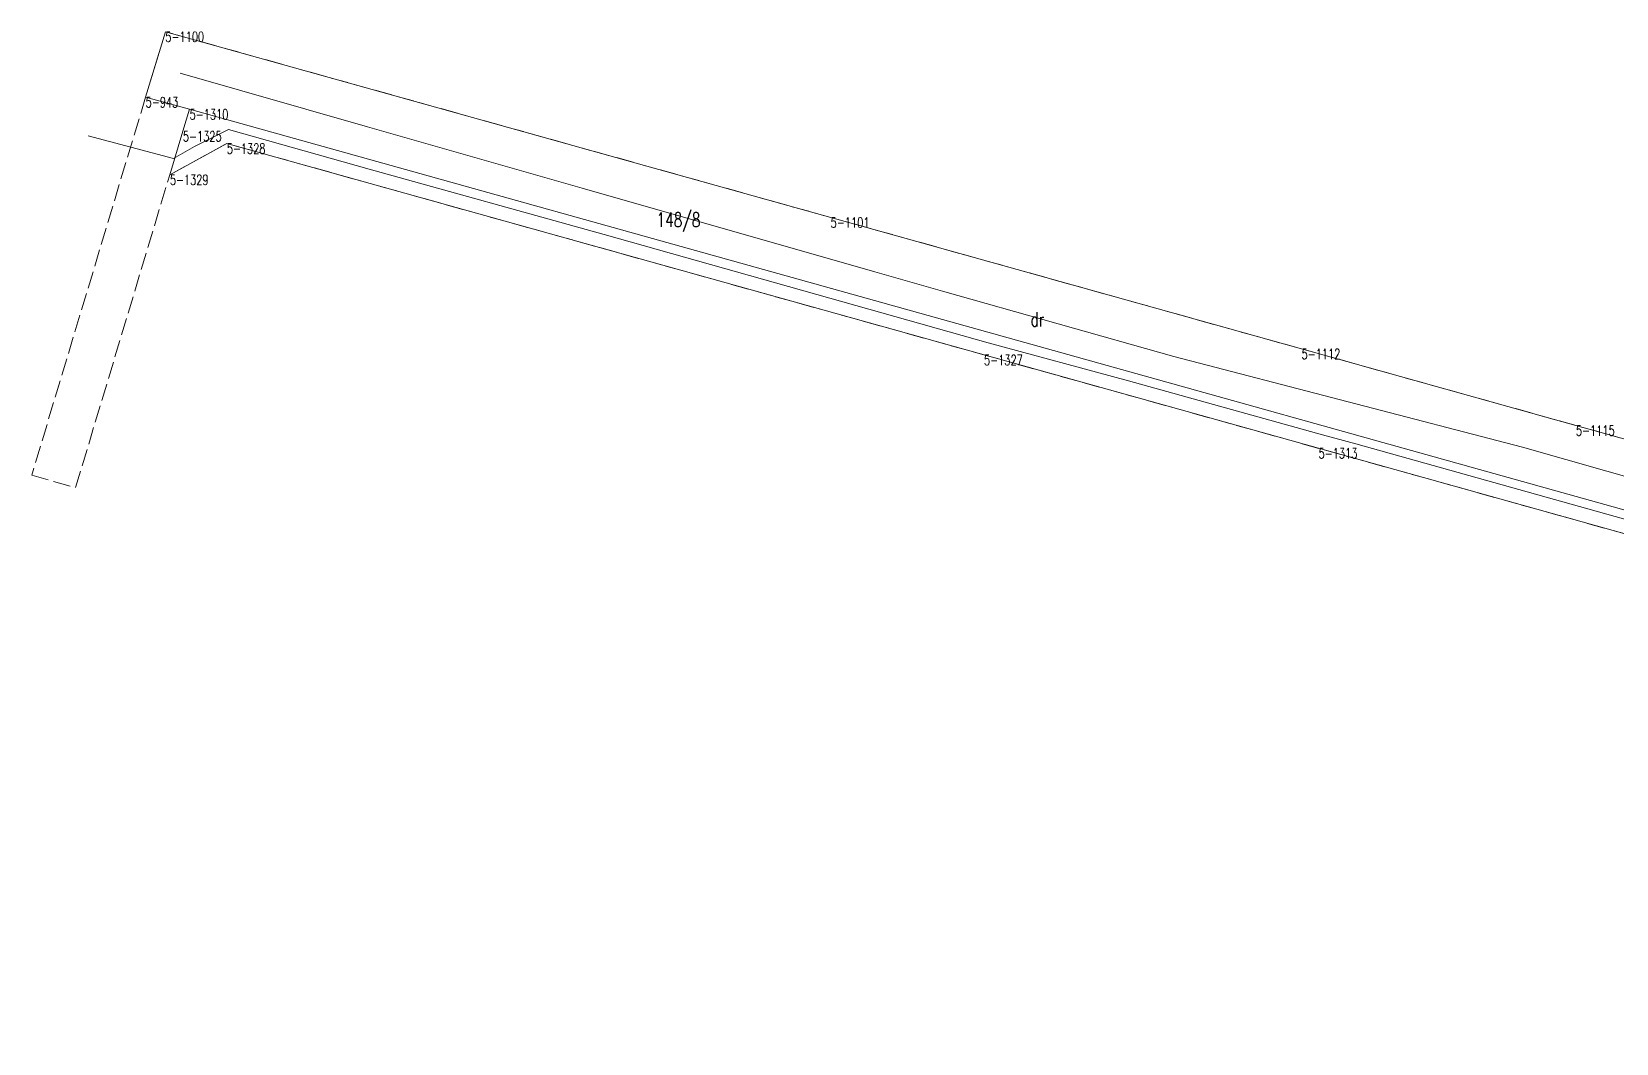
# Model space of a CAD drawing. Header units: metres. Extents: x 7536658 to 7539479, y 5878998 to 5880901.
# Drawn here: x 7536658.2 to 7536797.3, y 5879268.5 to 5879357.3 of the extents above; entities that cross this region are included whole.
import ezdxf
from ezdxf.enums import TextEntityAlignment as Align

# ---------------------------------------------------------------- set-up
doc = ezdxf.new("R2010")
doc.units = ezdxf.units.M
for name, pattern in [('3_SUGP', [0]), ('3_SUKP', [0]), ('GDE', [0]), ('GUK', [2, 1.5, -0.5])]:
    doc.linetypes.add(name, pattern=pattern)
for name, color, linetype, lineweight in [('Dzialki', 7, 'GDE', 18), ('Numery_dzialek', 7, 'CONTINUOUS', 13), ('Numery_punktow', 7, 'CONTINUOUS', 9)]:
    doc.layers.add(name, color=color, linetype=linetype, lineweight=lineweight)
for name, color, linetype, lineweight, true_color in [('Kontury', 96, 'GUK', 18, 0x008000), ('Numery_konturow', 96, 'CONTINUOUS', 13, 0x008000), ('SUGP_L_0', 52, '3_SUGP', 18, 0xbfbf00), ('SUKP_L_0', 36, '3_SUKP', 18, 0x803300)]:
    doc.layers.add(name, color=color, linetype=linetype, lineweight=lineweight, true_color=true_color)
doc.styles.get("Standard").update_dxf_attribs({"font": 'Simplex.SHX', "width": 0.75})

msp = doc.modelspace()

# ---------------------------------------------------------------- linework, layer by layer
at = {"layer": 'Dzialki'}
for p, q in [((7536669.94, 5879357.31), (7536668.21, 5879351.57)), ((7536728.33, 5879341.01), (7536669.94, 5879357.31)), ((7536668.21, 5879351.57), (7536672.06, 5879350.5)), ((7536672.06, 5879350.5), (7536671.48, 5879348.58)), ((7536965.59, 5879268.52), (7536672.06, 5879350.5)), ((7536671.48, 5879348.58), (7536670.33, 5879344.76)), ((7536670.33, 5879344.76), (7536675.33, 5879347.5)), ((7536675.33, 5879347.5), (7536741.79, 5879328.94)), ((7536769.65, 5879329.47), (7536728.33, 5879341.01)), ((7536793.73, 5879322.75), (7536769.65, 5879329.47)), ((7536741.79, 5879328.94), (7536771.15, 5879320.75)), ((7536822.64, 5879314.68), (7536793.73, 5879322.75)), ((7536771.15, 5879320.75), (7536800.47, 5879312.56))]:
    msp.add_line(p, q, dxfattribs=at)
at = {"layer": 'Kontury'}
for p, q in [((7536669.94, 5879357.31), (7536658.21, 5879318.38)), ((7536728.33, 5879341.01), (7536669.94, 5879357.31)), ((7536670.33, 5879344.76), (7536675.33, 5879347.5)), ((7536675.33, 5879347.5), (7536829.75, 5879304.38)), ((7536662.06, 5879317.29), (7536670.33, 5879344.76)), ((7536749.16, 5879335.19), (7536728.33, 5879341.01)), ((7536769.65, 5879329.47), (7536749.16, 5879335.19)), ((7536822.64, 5879314.68), (7536769.65, 5879329.47)), ((7536658.21, 5879318.38), (7536662.06, 5879317.29))]:
    msp.add_line(p, q, dxfattribs=at)
at = {"layer": 'SUGP_L_0', "linetype": '3_SUGP'}
for p, q in [((7536672.49, 5879347.24), (7536675.48, 5879348.72)), ((7536675.48, 5879348.72), (7536687.83, 5879345.24)), ((7536663.18, 5879348.17), (7536670.65, 5879346.17)), ((7536670.65, 5879346.17), (7536672.49, 5879347.24)), ((7536687.83, 5879345.24), (7536708.44, 5879339.5)), ((7536708.44, 5879339.5), (7536742.15, 5879330.01)), ((7536742.15, 5879330.01), (7536754.46, 5879326.66)), ((7536754.46, 5879326.66), (7536771.5, 5879321.93)), ((7536771.5, 5879321.93), (7536774.42, 5879321.14)), ((7536774.42, 5879321.14), (7536799.36, 5879314.14))]:
    msp.add_line(p, q, dxfattribs=at)
at = {"layer": 'SUKP_L_0', "linetype": '3_SUKP'}
for p, q in [((7536687.69, 5879348.96), (7536671.24, 5879353.67)), ((7536706.51, 5879343.57), (7536687.69, 5879348.96)), ((7536732.2, 5879336.23), (7536706.51, 5879343.57)), ((7536738.15, 5879334.53), (7536732.2, 5879336.23)), ((7536758.45, 5879328.79), (7536738.15, 5879334.53)), ((7536789.05, 5879320.83), (7536758.45, 5879328.79)), ((7536808.68, 5879315.24), (7536789.05, 5879320.83))]:
    msp.add_line(p, q, dxfattribs=at)

# ---------------------------------------------------------------- texts
at = {"layer": 'Numery_dzialek', "width": 0.7}
msp.add_text('148/8', height=1.26, dxfattribs=at).set_placement((7536714.97, 5879340.71), align=Align.MIDDLE)
at = {"layer": 'Numery_konturow', "width": 0.7}
msp.add_text('dr', height=1.26, dxfattribs=at).set_placement((7536746.47, 5879332.05), align=Align.MIDDLE)
at = {"layer": 'Numery_punktow', "width": 0.7}
for s, p in [('5-1100', (7536669.94, 5879357.31)), ('5-943', (7536668.21, 5879351.57)), ('5-1310', (7536672.06, 5879350.5)), ('5-1325', (7536671.48, 5879348.58)), ('5-1328', (7536675.33, 5879347.5)), ('5-1329', (7536670.33, 5879344.76)), ('5-1101', (7536728.33, 5879341.01)), ('5-1112', (7536769.65, 5879329.47)), ('5-1327', (7536741.79, 5879328.94)), ('5-1115', (7536793.73, 5879322.75)), ('5-1313', (7536771.15, 5879320.75))]:
    msp.add_text(s, height=0.9, dxfattribs=at).set_placement(p, align=Align.TOP_LEFT)

doc.saveas('drawing.dxf')
